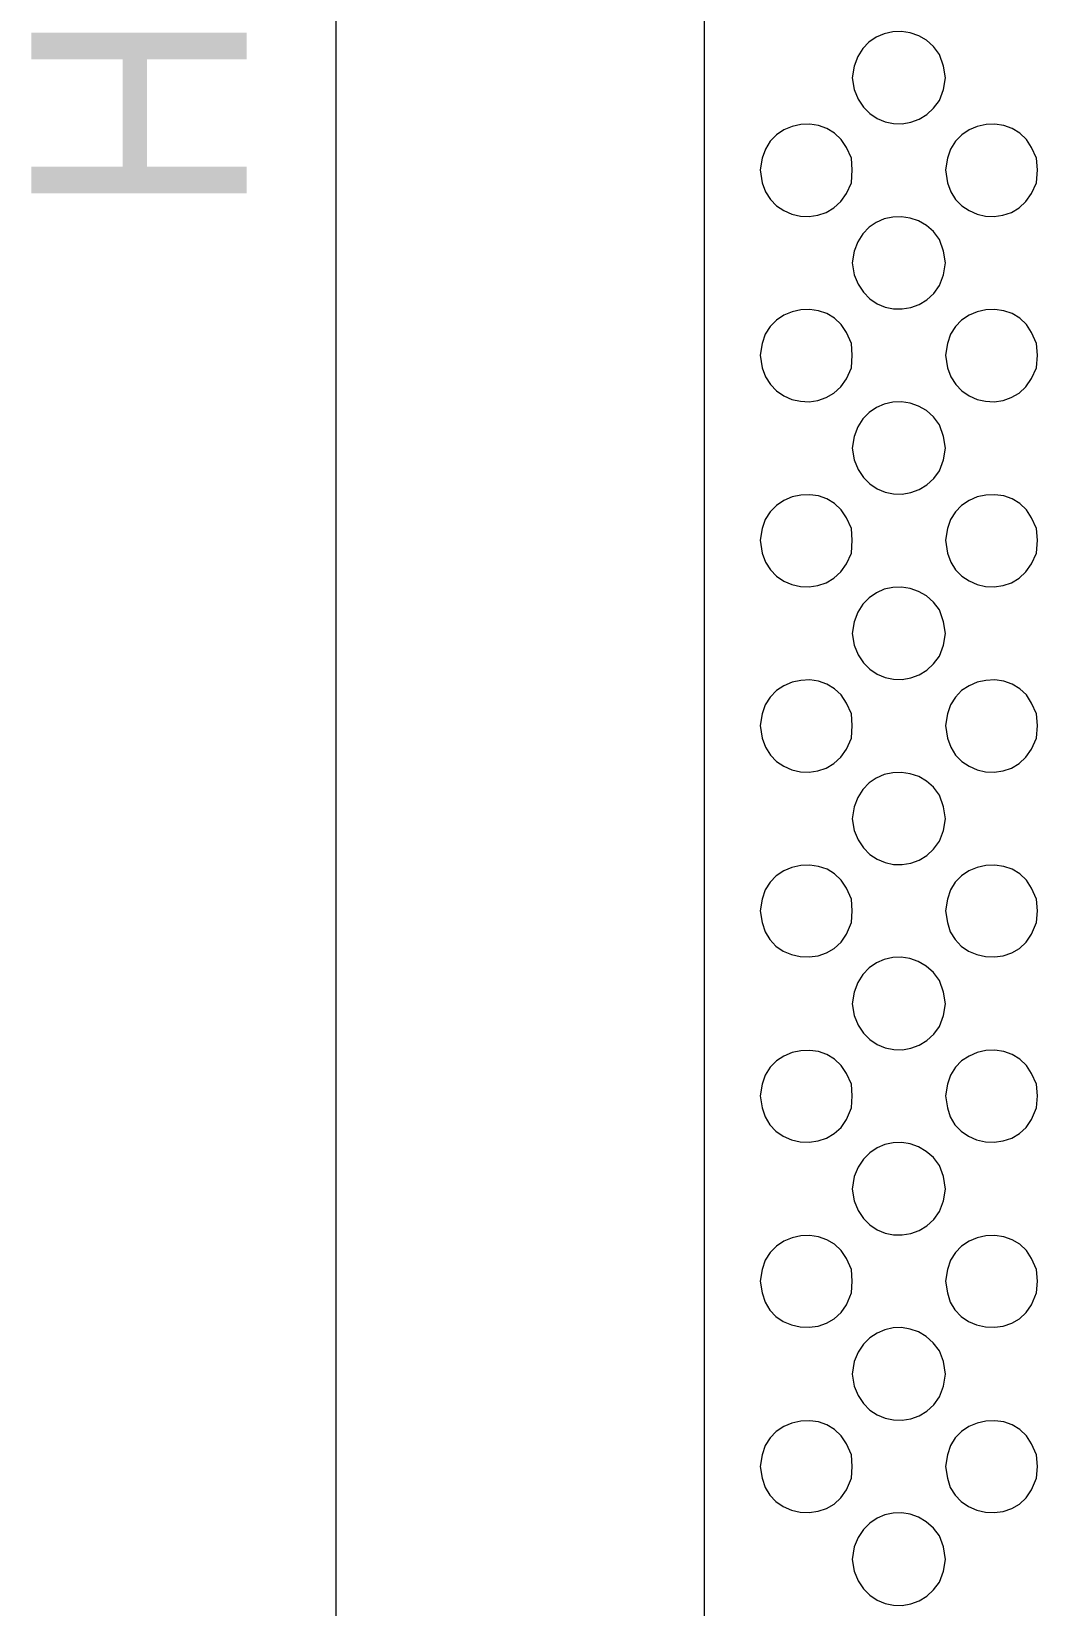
# Model space of a CAD drawing. Extents: x 0 to 243, y -13 to 276.
# Drawn here: x 70.77 to 97.68, y 147.08 to 189.19 of the extents above; entities that cross this region are included whole.
import ezdxf

# ---------------------------------------------------------------- set-up
doc = ezdxf.new("R2010")
doc.units = 0
doc.layers.add('GEOMETRY', color=7, linetype='Continuous')
doc.layers.add('TEXT', color=7, linetype='Continuous')

msp = doc.modelspace()

# ---------------------------------------------------------------- linework, layer by layer
at = {"layer": 'GEOMETRY', "lineweight": 13}
for points in [[(78.913, 260.039), (78.913, 110.427)], [(88.769, 260.038), (88.769, 110.427)]]:
    msp.add_lwpolyline(points, dxfattribs=at)
for points in [[(95.218, 187.947), (95.165, 188.261), (95.062, 188.576), (94.902, 188.786), (94.713, 188.952), (94.503, 189.073), (94.277, 189.151), (94.044, 189.186), (93.81, 189.178), (93.583, 189.127), (93.368, 189.036), (93.174, 188.902), (93.006, 188.728), (92.873, 188.514), (92.78, 188.261), (92.727, 187.947), (92.78, 187.632), (92.885, 187.377), (93.026, 187.163), (93.198, 186.991), (93.394, 186.86), (93.608, 186.771), (93.833, 186.724), (94.063, 186.72), (94.292, 186.758), (94.512, 186.84), (94.718, 186.964), (94.904, 187.132), (95.062, 187.345), (95.165, 187.632), (95.218, 187.947)], [(92.728, 185.485), (92.703, 185.798), (92.571, 186.086), (92.429, 186.302), (92.251, 186.471), (92.046, 186.594), (91.822, 186.672), (91.587, 186.705), (91.349, 186.696), (91.117, 186.645), (90.897, 186.553), (90.7, 186.421), (90.532, 186.251), (90.401, 186.042), (90.317, 185.798), (90.264, 185.485), (90.317, 185.142), (90.406, 184.901), (90.537, 184.695), (90.703, 184.525), (90.897, 184.394), (91.111, 184.301), (91.339, 184.249), (91.572, 184.238), (91.804, 184.27), (92.027, 184.346), (92.234, 184.468), (92.418, 184.636), (92.571, 184.853), (92.703, 185.142), (92.728, 185.485)], [(97.682, 185.483), (97.657, 185.798), (97.525, 186.086), (97.384, 186.302), (97.206, 186.471), (97.002, 186.594), (96.778, 186.672), (96.543, 186.706), (96.305, 186.696), (96.072, 186.645), (95.852, 186.553), (95.654, 186.421), (95.486, 186.25), (95.356, 186.042), (95.271, 185.798), (95.218, 185.483), (95.271, 185.142), (95.36, 184.901), (95.491, 184.695), (95.658, 184.526), (95.851, 184.394), (96.066, 184.301), (96.293, 184.249), (96.527, 184.238), (96.758, 184.27), (96.982, 184.346), (97.189, 184.467), (97.372, 184.636), (97.525, 184.853), (97.657, 185.142), (97.682, 185.483)], [(95.218, 182.994), (95.165, 183.307), (95.062, 183.623), (94.901, 183.833), (94.712, 183.998), (94.501, 184.119), (94.276, 184.197), (94.044, 184.231), (93.81, 184.223), (93.583, 184.173), (93.369, 184.081), (93.175, 183.948), (93.008, 183.775), (92.874, 183.561), (92.78, 183.307), (92.727, 182.994), (92.78, 182.679), (92.884, 182.423), (93.025, 182.209), (93.197, 182.036), (93.394, 181.905), (93.609, 181.816), (93.834, 181.77), (94.065, 181.766), (94.294, 181.805), (94.515, 181.886), (94.721, 182.011), (94.906, 182.179), (95.062, 182.39), (95.165, 182.679), (95.218, 182.994)], [(92.728, 180.529), (92.703, 180.842), (92.571, 181.132), (92.431, 181.348), (92.254, 181.517), (92.049, 181.639), (91.824, 181.716), (91.588, 181.75), (91.349, 181.74), (91.115, 181.689), (90.894, 181.597), (90.696, 181.465), (90.528, 181.294), (90.399, 181.087), (90.317, 180.842), (90.264, 180.529), (90.317, 180.186), (90.407, 179.946), (90.538, 179.74), (90.704, 179.571), (90.898, 179.439), (91.111, 179.346), (91.338, 179.293), (91.571, 179.282), (91.802, 179.314), (92.025, 179.391), (92.232, 179.513), (92.417, 179.682), (92.571, 179.899), (92.703, 180.186), (92.728, 180.529)], [(97.682, 180.529), (97.657, 180.842), (97.525, 181.132), (97.384, 181.348), (97.207, 181.517), (97.002, 181.639), (96.778, 181.716), (96.542, 181.75), (96.303, 181.74), (96.07, 181.689), (95.85, 181.597), (95.652, 181.465), (95.484, 181.294), (95.354, 181.087), (95.271, 180.842), (95.218, 180.529), (95.271, 180.186), (95.361, 179.946), (95.493, 179.74), (95.659, 179.57), (95.853, 179.438), (96.067, 179.346), (96.294, 179.293), (96.527, 179.282), (96.759, 179.315), (96.981, 179.391), (97.188, 179.514), (97.372, 179.683), (97.525, 179.9), (97.657, 180.186), (97.682, 180.529)], [(95.218, 178.039), (95.165, 178.352), (95.062, 178.667), (94.9, 178.877), (94.711, 179.043), (94.5, 179.164), (94.275, 179.242), (94.043, 179.277), (93.811, 179.269), (93.584, 179.219), (93.371, 179.127), (93.177, 178.994), (93.009, 178.82), (92.875, 178.606), (92.78, 178.352), (92.727, 178.039), (92.78, 177.724), (92.884, 177.469), (93.025, 177.255), (93.197, 177.082), (93.394, 176.952), (93.608, 176.863), (93.834, 176.816), (94.064, 176.812), (94.293, 176.851), (94.514, 176.932), (94.72, 177.056), (94.905, 177.224), (95.062, 177.435), (95.165, 177.724), (95.218, 178.039)], [(92.728, 175.574), (92.703, 175.887), (92.571, 176.177), (92.431, 176.393), (92.254, 176.562), (92.049, 176.684), (91.824, 176.761), (91.588, 176.795), (91.349, 176.785), (91.115, 176.734), (90.894, 176.642), (90.696, 176.51), (90.528, 176.339), (90.399, 176.132), (90.317, 175.887), (90.264, 175.574), (90.317, 175.233), (90.406, 174.992), (90.537, 174.786), (90.703, 174.617), (90.897, 174.485), (91.112, 174.393), (91.339, 174.34), (91.573, 174.33), (91.805, 174.362), (92.028, 174.438), (92.235, 174.56), (92.418, 174.729), (92.571, 174.945), (92.703, 175.233), (92.728, 175.574)], [(97.682, 175.574), (97.657, 175.887), (97.525, 176.177), (97.384, 176.393), (97.207, 176.562), (97.002, 176.684), (96.777, 176.761), (96.542, 176.795), (96.303, 176.785), (96.07, 176.734), (95.85, 176.642), (95.652, 176.51), (95.484, 176.339), (95.354, 176.132), (95.271, 175.887), (95.218, 175.574), (95.271, 175.234), (95.36, 174.993), (95.491, 174.787), (95.658, 174.618), (95.852, 174.486), (96.066, 174.393), (96.294, 174.341), (96.527, 174.33), (96.759, 174.362), (96.982, 174.439), (97.189, 174.56), (97.373, 174.729), (97.525, 174.945), (97.657, 175.234), (97.682, 175.574)], [(95.218, 173.082), (95.165, 173.397), (95.062, 173.712), (94.9, 173.922), (94.711, 174.088), (94.5, 174.209), (94.275, 174.287), (94.043, 174.322), (93.811, 174.314), (93.584, 174.264), (93.371, 174.172), (93.177, 174.039), (93.009, 173.865), (92.875, 173.651), (92.78, 173.397), (92.727, 173.082), (92.78, 172.767), (92.884, 172.512), (93.025, 172.298), (93.197, 172.126), (93.393, 171.995), (93.607, 171.906), (93.833, 171.86), (94.063, 171.855), (94.291, 171.894), (94.512, 171.975), (94.719, 172.099), (94.904, 172.267), (95.062, 172.478), (95.165, 172.767), (95.218, 173.082)], [(92.728, 170.617), (92.703, 170.93), (92.571, 171.22), (92.431, 171.436), (92.254, 171.605), (92.049, 171.727), (91.824, 171.804), (91.588, 171.838), (91.349, 171.828), (91.115, 171.777), (90.894, 171.684), (90.696, 171.553), (90.528, 171.382), (90.399, 171.175), (90.317, 170.93), (90.264, 170.617), (90.317, 170.277), (90.406, 170.036), (90.537, 169.83), (90.703, 169.66), (90.897, 169.528), (91.112, 169.435), (91.339, 169.383), (91.573, 169.372), (91.805, 169.404), (92.028, 169.481), (92.235, 169.603), (92.418, 169.772), (92.571, 169.988), (92.703, 170.277), (92.728, 170.617)], [(97.682, 170.617), (97.657, 170.93), (97.525, 171.22), (97.384, 171.436), (97.207, 171.605), (97.002, 171.727), (96.778, 171.804), (96.542, 171.838), (96.303, 171.828), (96.07, 171.777), (95.85, 171.684), (95.652, 171.553), (95.484, 171.382), (95.354, 171.175), (95.271, 170.93), (95.218, 170.617), (95.271, 170.277), (95.36, 170.036), (95.491, 169.83), (95.658, 169.66), (95.852, 169.529), (96.066, 169.436), (96.294, 169.384), (96.527, 169.373), (96.759, 169.405), (96.982, 169.481), (97.189, 169.603), (97.373, 169.772), (97.525, 169.988), (97.657, 170.277), (97.682, 170.617)], [(95.218, 168.126), (95.165, 168.44), (95.062, 168.755), (94.902, 168.966), (94.713, 169.131), (94.503, 169.253), (94.277, 169.331), (94.045, 169.365), (93.811, 169.357), (93.584, 169.307), (93.369, 169.215), (93.175, 169.082), (93.007, 168.908), (92.874, 168.694), (92.78, 168.44), (92.727, 168.126), (92.78, 167.812), (92.884, 167.557), (93.025, 167.343), (93.197, 167.171), (93.393, 167.04), (93.607, 166.951), (93.833, 166.904), (94.063, 166.9), (94.291, 166.938), (94.512, 167.019), (94.719, 167.144), (94.904, 167.311), (95.062, 167.522), (95.165, 167.812), (95.218, 168.126)], [(92.728, 165.662), (92.703, 165.975), (92.571, 166.265), (92.432, 166.481), (92.255, 166.65), (92.051, 166.772), (91.826, 166.849), (91.589, 166.882), (91.349, 166.873), (91.114, 166.821), (90.894, 166.729), (90.695, 166.597), (90.527, 166.427), (90.398, 166.219), (90.317, 165.975), (90.264, 165.662), (90.317, 165.347), (90.395, 165.101), (90.52, 164.891), (90.686, 164.719), (90.882, 164.585), (91.101, 164.492), (91.334, 164.439), (91.574, 164.428), (91.811, 164.46), (92.038, 164.536), (92.246, 164.656), (92.426, 164.821), (92.571, 165.033), (92.703, 165.347), (92.728, 165.662)], [(97.682, 165.662), (97.657, 165.975), (97.525, 166.265), (97.385, 166.481), (97.209, 166.65), (97.004, 166.772), (96.779, 166.849), (96.543, 166.883), (96.303, 166.873), (96.069, 166.822), (95.849, 166.729), (95.651, 166.598), (95.483, 166.427), (95.353, 166.22), (95.271, 165.975), (95.218, 165.662), (95.271, 165.347), (95.349, 165.101), (95.475, 164.891), (95.64, 164.719), (95.836, 164.586), (96.055, 164.492), (96.289, 164.44), (96.528, 164.429), (96.766, 164.46), (96.993, 164.536), (97.2, 164.656), (97.381, 164.821), (97.525, 165.033), (97.657, 165.347), (97.682, 165.662)], [(95.218, 163.171), (95.165, 163.485), (95.062, 163.802), (94.896, 164.016), (94.704, 164.184), (94.493, 164.307), (94.269, 164.386), (94.038, 164.421), (93.808, 164.412), (93.584, 164.361), (93.372, 164.267), (93.18, 164.133), (93.013, 163.957), (92.878, 163.741), (92.78, 163.485), (92.727, 163.171), (92.78, 162.857), (92.885, 162.602), (93.026, 162.388), (93.199, 162.215), (93.396, 162.085), (93.61, 161.996), (93.836, 161.95), (94.066, 161.946), (94.295, 161.985), (94.516, 162.066), (94.721, 162.191), (94.906, 162.358), (95.062, 162.569), (95.165, 162.857), (95.218, 163.171)], [(92.728, 160.708), (92.703, 161.022), (92.571, 161.31), (92.43, 161.527), (92.253, 161.695), (92.048, 161.818), (91.824, 161.896), (91.588, 161.929), (91.349, 161.92), (91.116, 161.869), (90.896, 161.777), (90.698, 161.645), (90.53, 161.475), (90.4, 161.267), (90.317, 161.022), (90.264, 160.708), (90.317, 160.394), (90.394, 160.147), (90.52, 159.937), (90.685, 159.764), (90.881, 159.631), (91.1, 159.537), (91.333, 159.484), (91.573, 159.473), (91.81, 159.505), (92.037, 159.58), (92.245, 159.7), (92.426, 159.866), (92.571, 160.078), (92.703, 160.394), (92.728, 160.708)], [(97.682, 160.708), (97.657, 161.023), (97.525, 161.31), (97.385, 161.527), (97.208, 161.696), (97.003, 161.819), (96.779, 161.897), (96.543, 161.93), (96.304, 161.921), (96.071, 161.869), (95.851, 161.777), (95.652, 161.645), (95.484, 161.475), (95.354, 161.267), (95.271, 161.023), (95.218, 160.708), (95.271, 160.394), (95.349, 160.147), (95.474, 159.937), (95.639, 159.764), (95.835, 159.631), (96.054, 159.537), (96.288, 159.484), (96.527, 159.473), (96.765, 159.504), (96.992, 159.58), (97.2, 159.7), (97.38, 159.866), (97.525, 160.078), (97.657, 160.394), (97.682, 160.708)], [(95.218, 158.218), (95.165, 158.558), (95.062, 158.847), (94.896, 159.059), (94.706, 159.227), (94.497, 159.35), (94.276, 159.429), (94.049, 159.465), (93.821, 159.459), (93.599, 159.41), (93.389, 159.32), (93.196, 159.19), (93.026, 159.019), (92.886, 158.808), (92.78, 158.558), (92.727, 158.218), (92.78, 157.902), (92.885, 157.647), (93.027, 157.433), (93.199, 157.26), (93.395, 157.13), (93.609, 157.041), (93.834, 156.994), (94.065, 156.99), (94.293, 157.029), (94.513, 157.11), (94.719, 157.235), (94.905, 157.403), (95.062, 157.614), (95.165, 157.902), (95.218, 158.218)], [(92.728, 155.753), (92.703, 156.068), (92.571, 156.357), (92.431, 156.573), (92.254, 156.741), (92.049, 156.864), (91.824, 156.941), (91.588, 156.974), (91.349, 156.965), (91.115, 156.914), (90.894, 156.822), (90.696, 156.69), (90.528, 156.52), (90.399, 156.312), (90.317, 156.068), (90.264, 155.753), (90.317, 155.439), (90.395, 155.192), (90.52, 154.982), (90.685, 154.81), (90.881, 154.676), (91.1, 154.583), (91.334, 154.53), (91.573, 154.519), (91.811, 154.551), (92.038, 154.626), (92.246, 154.746), (92.426, 154.912), (92.571, 155.124), (92.703, 155.439), (92.728, 155.753)], [(97.682, 155.753), (97.657, 156.068), (97.525, 156.357), (97.384, 156.573), (97.207, 156.742), (97.002, 156.864), (96.777, 156.941), (96.542, 156.975), (96.303, 156.965), (96.07, 156.914), (95.85, 156.822), (95.652, 156.69), (95.484, 156.52), (95.354, 156.312), (95.271, 156.068), (95.218, 155.753), (95.271, 155.44), (95.349, 155.193), (95.474, 154.983), (95.639, 154.81), (95.835, 154.677), (96.054, 154.583), (96.288, 154.53), (96.528, 154.519), (96.765, 154.551), (96.992, 154.626), (97.2, 154.746), (97.381, 154.912), (97.525, 155.124), (97.657, 155.44), (97.682, 155.753)], [(95.218, 153.263), (95.165, 153.603), (95.062, 153.892), (94.895, 154.104), (94.704, 154.272), (94.495, 154.395), (94.275, 154.474), (94.048, 154.51), (93.821, 154.504), (93.6, 154.455), (93.39, 154.365), (93.197, 154.235), (93.027, 154.064), (92.886, 153.853), (92.78, 153.603), (92.727, 153.263), (92.78, 152.949), (92.884, 152.693), (93.026, 152.479), (93.198, 152.306), (93.394, 152.175), (93.608, 152.086), (93.834, 152.04), (94.064, 152.035), (94.293, 152.074), (94.513, 152.155), (94.72, 152.28), (94.905, 152.447), (95.062, 152.659), (95.165, 152.949), (95.218, 153.263)], [(92.728, 150.798), (92.703, 151.111), (92.571, 151.402), (92.431, 151.618), (92.254, 151.786), (92.048, 151.909), (91.824, 151.986), (91.587, 152.02), (91.348, 152.01), (91.114, 151.959), (90.894, 151.866), (90.695, 151.734), (90.528, 151.564), (90.399, 151.356), (90.317, 151.111), (90.264, 150.798), (90.317, 150.484), (90.395, 150.237), (90.521, 150.027), (90.686, 149.855), (90.882, 149.722), (91.1, 149.628), (91.333, 149.575), (91.572, 149.564), (91.81, 149.596), (92.036, 149.671), (92.244, 149.791), (92.425, 149.957), (92.571, 150.169), (92.703, 150.484), (92.728, 150.798)], [(97.682, 150.798), (97.657, 151.111), (97.525, 151.402), (97.384, 151.618), (97.207, 151.787), (97.002, 151.909), (96.777, 151.987), (96.541, 152.02), (96.302, 152.01), (96.069, 151.959), (95.849, 151.867), (95.651, 151.735), (95.483, 151.564), (95.354, 151.356), (95.271, 151.111), (95.218, 150.798), (95.271, 150.485), (95.349, 150.238), (95.475, 150.028), (95.64, 149.856), (95.836, 149.722), (96.055, 149.628), (96.288, 149.575), (96.527, 149.564), (96.764, 149.595), (96.991, 149.671), (97.199, 149.791), (97.38, 149.957), (97.525, 150.169), (97.657, 150.485), (97.682, 150.798)], [(95.218, 148.308), (95.165, 148.65), (95.062, 148.937), (94.896, 149.149), (94.706, 149.317), (94.497, 149.44), (94.277, 149.519), (94.05, 149.555), (93.822, 149.549), (93.601, 149.501), (93.39, 149.411), (93.197, 149.28), (93.027, 149.11), (92.886, 148.899), (92.78, 148.65), (92.727, 148.308), (92.78, 147.994), (92.885, 147.739), (93.026, 147.525), (93.198, 147.352), (93.394, 147.221), (93.607, 147.132), (93.833, 147.086), (94.063, 147.081), (94.291, 147.119), (94.512, 147.201), (94.718, 147.325), (94.904, 147.493), (95.062, 147.705), (95.165, 147.994), (95.218, 148.308)]]:
    msp.add_lwpolyline(points, close=True, dxfattribs=at)

# ---------------------------------------------------------------- texts
at = {"layer": 'TEXT'}
msp.add_text('H', height=5.76, rotation=90, dxfattribs=at).set_placement((76.529, 184.225))

doc.saveas('drawing.dxf')
